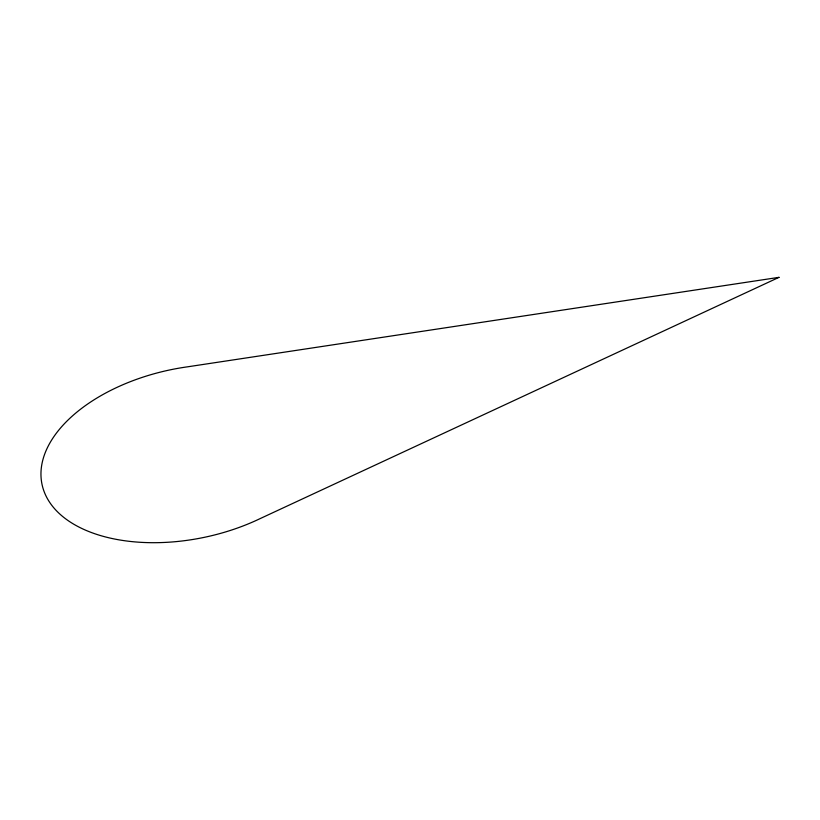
<?xml version="1.0" encoding="UTF-8"?>
<svg xmlns="http://www.w3.org/2000/svg" width="820" height="820" viewBox="0 0 820 820"><rect width="100%" height="100%" fill="white"/><g stroke="black" fill="none" stroke-linecap="round" stroke-linejoin="round"><path stroke-width="1.23" d="M779 277.344L259.889 518.722A148.512 85.464 -12 0 1 45.817 495.567A148.512 85.464 -12 0 1 187.647 366.806L779 277.344"/></g></svg>
